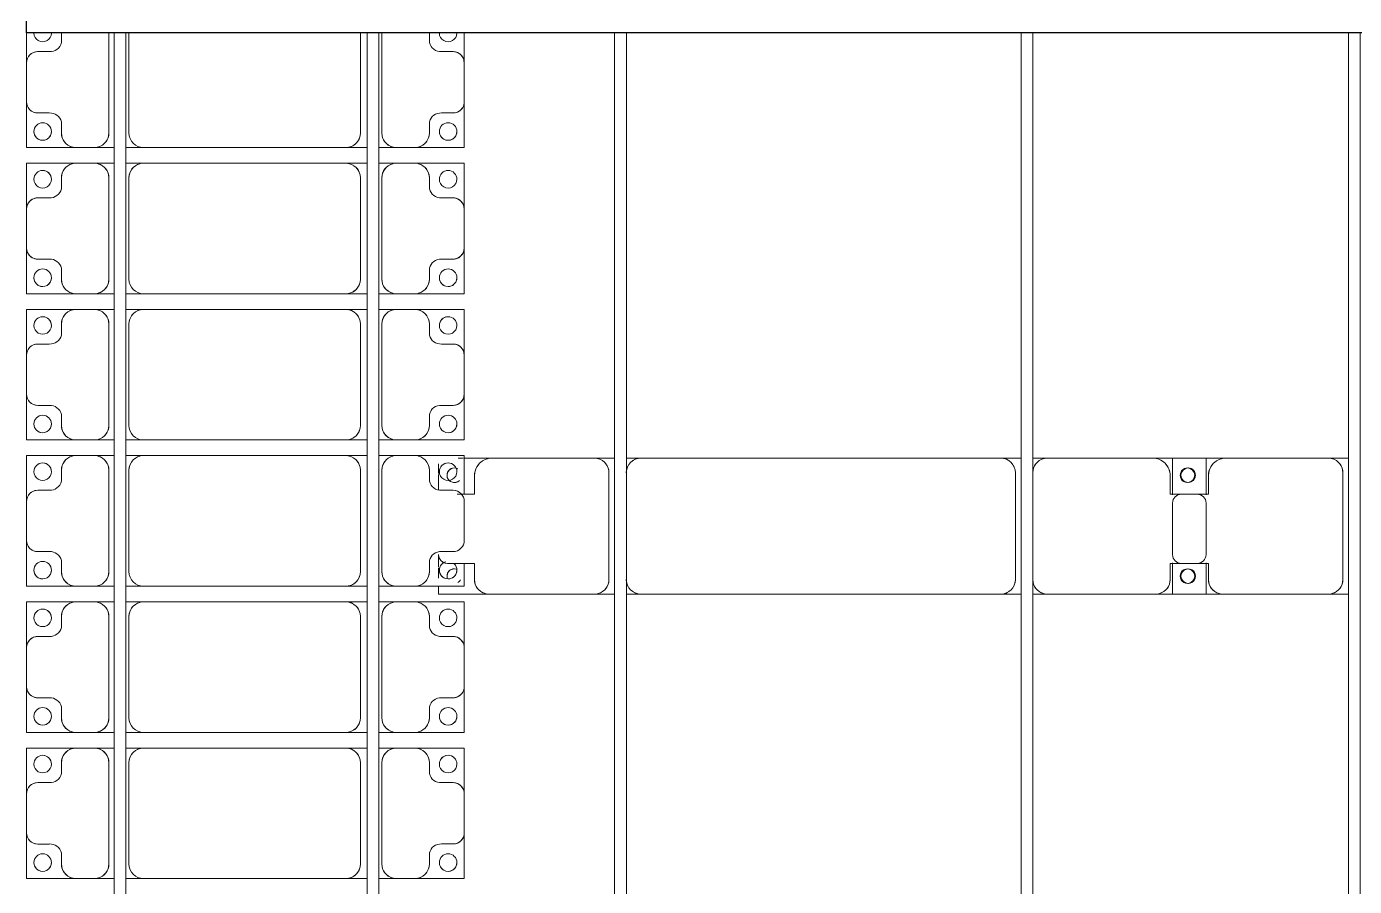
# Model space of a CAD drawing. Header units: millimetres. Extents: x -248177 to 167033, y 156986 to 268923.
# Drawn here: x -241154 to -236613, y 225500 to 228441 of the extents above; entities that cross this region are included whole.
import ezdxf

# ---------------------------------------------------------------- set-up
doc = ezdxf.new("R2010")
doc.units = ezdxf.units.MM
for name, color, linetype, lineweight in [('A-DETL-MBND', 5, 'Continuous', 9), ('A-GENM', 13, 'Continuous', 9), ('S-BEAM', 12, 'Continuous', 9)]:
    doc.layers.add(name, color=color, linetype=linetype, lineweight=lineweight)

# ---------------------------------------------------------------- blocks, each defined once
blk = doc.blocks.new('Dai phaodi lai - DẢI PHAO ĐI LẠI-17681-BỐ TRÍ KHUNG KẾT CẤU BÈ PIN 02')
at = {"layer": 'A-GENM', "color": 7}
for p, q in [((6331.2, 748.4), (6433.1, 748.4)), ((6433.1, 748.4), (6331.2, 748.4)), ((6566.9, 748.4), (6433.1, 748.4)), ((6566.9, 748.4), (6723.2, 748.4)), ((6723.2, 748.4), (6566.9, 748.4)), ((6723.2, 748.4), (6723.2, 579.3)), ((6723.2, 579.3), (6723.2, 748.4)), ((6776.8, 748.4), (6933.1, 748.4)), ((6776.8, 579.3), (6776.8, 748.4)), ((6776.8, 748.4), (6776.8, 579.3)), ((6933.1, 748.4), (6776.8, 748.4)), ((7066.9, 748.4), (6933.1, 748.4)), ((7066.9, 748.4), (7223.2, 748.4)), ((7223.2, 748.4), (7066.9, 748.4)), ((7223.2, 748.4), (7223.2, 579.3)), ((7223.2, 579.3), (7223.2, 748.4)), ((7276.8, 748.4), (7433.1, 748.4)), ((7276.8, 579.3), (7276.8, 748.4)), ((7276.8, 748.4), (7276.8, 579.3)), ((7433.1, 748.4), (7276.8, 748.4)), ((7566.9, 748.4), (7433.1, 748.4)), ((7566.9, 748.4), (7723.2, 748.4)), ((7723.2, 748.4), (7566.9, 748.4)), ((7723.2, 748.4), (7723.2, 579.3)), ((7723.2, 579.3), (7723.2, 748.4)), ((7776.8, 748.4), (7908.8, 748.4)), ((7776.8, 579.3), (7776.8, 748.4)), ((7776.8, 748.4), (7776.8, 579.3)), ((7908.8, 748.4), (7776.8, 748.4)), ((8066.9, 748.4), (7933.1, 748.4)), ((8145.2, 748.4), (8223.2, 748.4)), ((8223.2, 748.4), (8145.2, 748.4)), ((8223.2, 748.4), (8223.2, 579.3)), ((8223.2, 579.3), (8223.2, 748.4)), ((8276.8, 748.4), (8433.1, 748.4)), ((8276.8, 579.3), (8276.8, 748.4)), ((8276.8, 748.4), (8276.8, 579.3)), ((8433.1, 748.4), (8276.8, 748.4)), ((8566.9, 748.4), (8433.1, 748.4)), ((8566.9, 748.4), (8723.2, 748.4)), ((8723.2, 748.4), (8566.9, 748.4)), ((8723.2, 748.4), (8723.2, 579.3)), ((8723.2, 579.3), (8723.2, 748.4)), ((8776.8, 748.4), (8933.1, 748.4)), ((8776.8, 579.3), (8776.8, 748.4)), ((8776.8, 748.4), (8776.8, 579.3)), ((8933.1, 748.4), (8776.8, 748.4)), ((9066.9, 748.4), (8933.1, 748.4)), ((9066.9, 748.4), (9223.2, 748.4)), ((9223.2, 748.4), (9066.9, 748.4)), ((9223.2, 748.4), (9223.2, 579.3)), ((9223.2, 579.3), (9223.2, 748.4)), ((6395.1, 710.4), (6395.1, 670.7)), ((6604.9, 670.7), (6604.9, 710.4)), ((6895.1, 710.4), (6895.1, 670.7)), ((7104.9, 670.7), (7104.9, 710.4)), ((7395.1, 710.4), (7395.1, 670.7)), ((7604.9, 670.7), (7604.9, 710.4)), ((7895.1, 710.4), (7895.1, 670.7)), ((8104.9, 670.7), (8104.9, 710.4)), ((8395.1, 710.4), (8395.1, 670.7)), ((8604.9, 670.7), (8604.9, 710.4)), ((8895.1, 710.4), (8895.1, 670.7)), ((9104.9, 670.7), (9104.9, 710.4)), ((6364.3, 629.3), (6331.2, 629.3)), ((6673.2, 629.3), (6635.7, 629.3)), ((6864.3, 629.3), (6826.8, 629.3)), ((7173.2, 629.3), (7135.7, 629.3)), ((7364.3, 629.3), (7326.8, 629.3)), ((7673.2, 629.3), (7635.7, 629.3)), ((7864.3, 629.3), (7826.8, 629.3)), ((8173.2, 629.3), (8135.7, 629.3)), ((8364.3, 629.3), (8326.8, 629.3)), ((8673.2, 629.3), (8635.7, 629.3)), ((8864.3, 629.3), (8826.8, 629.3)), ((9173.2, 629.3), (9135.7, 629.3)), ((6723.2, 516.7), (6723.2, 579.3)), ((6776.8, 579.3), (6776.8, 516.7)), ((7223.2, 516.7), (7223.2, 579.3)), ((7276.8, 579.3), (7276.8, 516.7)), ((7723.2, 516.7), (7723.2, 579.3)), ((7776.8, 579.3), (7776.8, 516.7)), ((8223.2, 516.7), (8223.2, 579.3)), ((8276.8, 579.3), (8276.8, 516.7)), ((8723.2, 516.7), (8723.2, 579.3)), ((8776.8, 579.3), (8776.8, 516.7)), ((9223.2, 516.7), (9223.2, 579.3)), ((6723.2, 516.7), (6723.2, 456.7)), ((6723.2, 516.7), (6723.2, 456.7)), ((6776.8, 456.7), (6776.8, 516.7)), ((6776.8, 456.7), (6776.8, 516.7)), ((7223.2, 516.7), (7223.2, 456.7)), ((7223.2, 516.7), (7223.2, 456.7)), ((7276.8, 456.7), (7276.8, 516.7)), ((7276.8, 456.7), (7276.8, 516.7)), ((7723.2, 516.7), (7723.2, 456.7)), ((7723.2, 516.7), (7723.2, 456.7)), ((7776.8, 456.7), (7776.8, 516.7)), ((7776.8, 456.7), (7776.8, 516.7)), ((8223.2, 516.7), (8223.2, 456.7)), ((8223.2, 516.7), (8223.2, 456.7)), ((8276.8, 456.7), (8276.8, 516.7)), ((8276.8, 456.7), (8276.8, 516.7)), ((8723.2, 516.7), (8723.2, 456.7)), ((8723.2, 516.7), (8723.2, 456.7)), ((8776.8, 456.7), (8776.8, 516.7)), ((8776.8, 456.7), (8776.8, 516.7)), ((9223.2, 516.7), (9223.2, 456.7)), ((9223.2, 516.7), (9223.2, 456.7)), ((6331.2, 466.7), (6673.2, 466.7)), ((6826.8, 466.7), (7173.2, 466.7)), ((7326.8, 466.7), (7673.2, 466.7)), ((7826.8, 466.7), (8173.2, 466.7)), ((8326.8, 466.7), (8673.2, 466.7)), ((8826.8, 466.7), (9173.2, 466.7)), ((6723.2, 416.7), (6723.2, 343.3)), ((6723.2, 416.7), (6723.2, 343.3)), ((6776.8, 343.3), (6776.8, 416.7)), ((6776.8, 343.3), (6776.8, 416.7)), ((7223.2, 416.7), (7223.2, 343.3)), ((7223.2, 416.7), (7223.2, 343.3)), ((7276.8, 343.3), (7276.8, 416.7)), ((7276.8, 343.3), (7276.8, 416.7)), ((7723.2, 416.7), (7723.2, 343.3)), ((7723.2, 416.7), (7723.2, 343.3)), ((7776.8, 343.3), (7776.8, 416.7)), ((7776.8, 343.3), (7776.8, 416.7)), ((8223.2, 416.7), (8223.2, 343.3)), ((8223.2, 416.7), (8223.2, 343.3)), ((8276.8, 343.3), (8276.8, 416.7)), ((8276.8, 343.3), (8276.8, 416.7)), ((8723.2, 416.7), (8723.2, 343.3)), ((8723.2, 416.7), (8723.2, 343.3)), ((8776.8, 343.3), (8776.8, 416.7)), ((8776.8, 343.3), (8776.8, 416.7)), ((9223.2, 416.7), (9223.2, 343.3)), ((9223.2, 416.7), (9223.2, 343.3)), ((6673.2, 393.3), (6331.2, 393.3)), ((7173.2, 393.3), (6826.8, 393.3)), ((7673.2, 393.3), (7326.8, 393.3)), ((8173.2, 393.3), (7826.8, 393.3)), ((8673.2, 393.3), (8326.8, 393.3)), ((9173.2, 393.3), (8826.8, 393.3)), ((6723.2, -348.3), (6723.2, 343.3)), ((6776.8, 343.3), (6776.8, -348.3)), ((7223.2, -348.3), (7223.2, 343.3)), ((7276.8, 343.3), (7276.8, -348.3)), ((7723.2, -348.3), (7723.2, 343.3)), ((7776.8, 343.3), (7776.8, -348.3)), ((8223.2, -348.3), (8223.2, 343.3)), ((8276.8, 343.3), (8276.8, -348.3)), ((8723.2, -348.3), (8723.2, 343.3)), ((8776.8, 343.3), (8776.8, -348.3)), ((9223.2, -348.3), (9223.2, 343.3)), ((6723.2, -348.3), (6723.2, -408.3)), ((6723.2, -348.3), (6723.2, -408.3)), ((6776.8, -408.3), (6776.8, -348.3)), ((6776.8, -408.3), (6776.8, -348.3)), ((7223.2, -348.3), (7223.2, -408.3)), ((7223.2, -348.3), (7223.2, -408.3)), ((7276.8, -408.3), (7276.8, -348.3)), ((7276.8, -408.3), (7276.8, -348.3)), ((7723.2, -348.3), (7723.2, -408.3)), ((7723.2, -348.3), (7723.2, -408.3)), ((7776.8, -408.3), (7776.8, -348.3)), ((7776.8, -408.3), (7776.8, -348.3)), ((8223.2, -348.3), (8223.2, -408.3)), ((8223.2, -348.3), (8223.2, -408.3)), ((8276.8, -408.3), (8276.8, -348.3)), ((8276.8, -408.3), (8276.8, -348.3)), ((8723.2, -348.3), (8723.2, -408.3)), ((8723.2, -348.3), (8723.2, -408.3)), ((8776.8, -408.3), (8776.8, -348.3)), ((8776.8, -408.3), (8776.8, -348.3)), ((9223.2, -348.3), (9223.2, -408.3)), ((9223.2, -348.3), (9223.2, -408.3)), ((6331.2, -398.3), (6673.2, -398.3)), ((6826.8, -398.3), (7173.2, -398.3)), ((7326.8, -398.3), (7673.2, -398.3)), ((7826.8, -398.3), (8173.2, -398.3)), ((8326.8, -398.3), (8673.2, -398.3)), ((8826.8, -398.3), (9173.2, -398.3)), ((6723.2, -448.3), (6723.2, -516.7)), ((6723.2, -448.3), (6723.2, -516.7)), ((6776.8, -516.7), (6776.8, -448.3)), ((6776.8, -516.7), (6776.8, -448.3)), ((7223.2, -448.3), (7223.2, -516.7)), ((7223.2, -448.3), (7223.2, -516.7)), ((7276.8, -516.7), (7276.8, -448.3)), ((7276.8, -516.7), (7276.8, -448.3)), ((7723.2, -448.3), (7723.2, -516.7)), ((7723.2, -448.3), (7723.2, -516.7)), ((7776.8, -516.7), (7776.8, -448.3)), ((7776.8, -516.7), (7776.8, -448.3)), ((8223.2, -448.3), (8223.2, -516.7)), ((8223.2, -448.3), (8223.2, -516.7)), ((8276.8, -516.7), (8276.8, -448.3)), ((8276.8, -516.7), (8276.8, -448.3)), ((8723.2, -448.3), (8723.2, -516.7)), ((8723.2, -448.3), (8723.2, -516.7)), ((8776.8, -516.7), (8776.8, -448.3)), ((8776.8, -516.7), (8776.8, -448.3)), ((9223.2, -448.3), (9223.2, -516.7)), ((9223.2, -448.3), (9223.2, -516.7)), ((6673.2, -466.7), (6331.2, -466.7)), ((7173.2, -466.7), (6826.8, -466.7)), ((7673.2, -466.7), (7326.8, -466.7)), ((8173.2, -466.7), (7826.8, -466.7)), ((8673.2, -466.7), (8326.8, -466.7)), ((9173.2, -466.7), (8826.8, -466.7)), ((6723.2, -579.3), (6723.2, -516.7)), ((6776.8, -516.7), (6776.8, -579.3)), ((7223.2, -579.3), (7223.2, -516.7)), ((7276.8, -516.7), (7276.8, -579.3)), ((7723.2, -579.3), (7723.2, -516.7)), ((7776.8, -516.7), (7776.8, -579.3)), ((8223.2, -579.3), (8223.2, -516.7)), ((8276.8, -516.7), (8276.8, -579.3)), ((8723.2, -579.3), (8723.2, -516.7)), ((8776.8, -516.7), (8776.8, -579.3)), ((9223.2, -579.3), (9223.2, -516.7)), ((6723.2, -579.3), (6723.2, -748.4)), ((6723.2, -748.4), (6723.2, -579.3)), ((6776.8, -748.4), (6776.8, -579.3)), ((6776.8, -579.3), (6776.8, -748.4)), ((7223.2, -579.3), (7223.2, -748.4)), ((7223.2, -748.4), (7223.2, -579.3)), ((7276.8, -748.4), (7276.8, -579.3)), ((7276.8, -579.3), (7276.8, -748.4)), ((7723.2, -579.3), (7723.2, -748.4)), ((7723.2, -748.4), (7723.2, -579.3)), ((7776.8, -748.4), (7776.8, -579.3)), ((7776.8, -579.3), (7776.8, -748.4)), ((8223.2, -579.3), (8223.2, -748.4)), ((8223.2, -748.4), (8223.2, -579.3)), ((8276.8, -748.4), (8276.8, -579.3)), ((8276.8, -579.3), (8276.8, -748.4)), ((8723.2, -579.3), (8723.2, -748.4)), ((8723.2, -748.4), (8723.2, -579.3)), ((8776.8, -748.4), (8776.8, -579.3)), ((8776.8, -579.3), (8776.8, -748.4)), ((9223.2, -579.3), (9223.2, -748.4)), ((9223.2, -748.4), (9223.2, -579.3)), ((6331.2, -629.3), (6364.3, -629.3)), ((6635.7, -629.3), (6673.2, -629.3)), ((6826.8, -629.3), (6864.3, -629.3)), ((7135.7, -629.3), (7173.2, -629.3)), ((7326.8, -629.3), (7364.3, -629.3)), ((7635.7, -629.3), (7673.2, -629.3)), ((7826.8, -629.3), (7864.3, -629.3)), ((8135.7, -629.3), (8173.2, -629.3)), ((8326.8, -629.3), (8364.3, -629.3)), ((8635.7, -629.3), (8673.2, -629.3)), ((8826.8, -629.3), (8864.3, -629.3)), ((9135.7, -629.3), (9173.2, -629.3)), ((6395.1, -670.7), (6395.1, -710.4)), ((6604.9, -710.4), (6604.9, -670.7)), ((6895.1, -670.7), (6895.1, -710.4)), ((7104.9, -710.4), (7104.9, -670.7)), ((7395.1, -670.7), (7395.1, -710.4)), ((7604.9, -710.4), (7604.9, -670.7)), ((7895.1, -670.7), (7895.1, -710.4)), ((8104.9, -710.4), (8104.9, -670.7)), ((8395.1, -670.7), (8395.1, -710.4)), ((8604.9, -710.4), (8604.9, -670.7)), ((8895.1, -670.7), (8895.1, -710.4)), ((9104.9, -710.4), (9104.9, -670.7)), ((6433.1, -748.4), (6331.2, -748.4)), ((6331.2, -748.4), (6433.1, -748.4)), ((6433.1, -748.4), (6566.9, -748.4)), ((6723.2, -748.4), (6566.9, -748.4)), ((6566.9, -748.4), (6723.2, -748.4)), ((6933.1, -748.4), (6776.8, -748.4)), ((6776.8, -748.4), (6933.1, -748.4)), ((6933.1, -748.4), (7066.9, -748.4)), ((7223.2, -748.4), (7066.9, -748.4)), ((7066.9, -748.4), (7223.2, -748.4)), ((7433.1, -748.4), (7276.8, -748.4)), ((7276.8, -748.4), (7433.1, -748.4)), ((7433.1, -748.4), (7566.9, -748.4)), ((7723.2, -748.4), (7566.9, -748.4)), ((7566.9, -748.4), (7723.2, -748.4)), ((7933.1, -748.4), (7776.8, -748.4)), ((7776.8, -748.4), (7933.1, -748.4)), ((7933.1, -748.4), (8066.9, -748.4)), ((8223.2, -748.4), (8066.9, -748.4)), ((8066.9, -748.4), (8223.2, -748.4)), ((8433.1, -748.4), (8276.8, -748.4)), ((8276.8, -748.4), (8433.1, -748.4)), ((8433.1, -748.4), (8566.9, -748.4)), ((8723.2, -748.4), (8566.9, -748.4)), ((8566.9, -748.4), (8723.2, -748.4)), ((8933.1, -748.4), (8776.8, -748.4)), ((8776.8, -748.4), (8933.1, -748.4)), ((8933.1, -748.4), (9066.9, -748.4)), ((9223.2, -748.4), (9066.9, -748.4)), ((9066.9, -748.4), (9223.2, -748.4))]:
    blk.add_line(p, q, dxfattribs=at)
for centre, radius, start, end in [((6433.1, 710.4), 38, 90, 180), ((6433.1, 710.4), 38, 90, 180), ((6433.1, 710.4), 38, 120, 180), ((6433.1, 710.4), 38, 120, 180), ((6433.1, 710.4), 38, 90, 105), ((6433.1, 710.4), 38, 90, 105), ((6566.9, 710.4), 38, 360, 90), ((6566.9, 710.4), 38, 75, 90), ((6566.9, 710.4), 38, 360, 90), ((6566.9, 710.4), 38, 75, 90), ((6566.9, 710.4), 38, 360, 60), ((6566.9, 710.4), 38, 0, 60), ((6933.1, 710.4), 38, 90, 180), ((6933.1, 710.4), 38, 90, 180), ((6933.1, 710.4), 38, 120, 180), ((6933.1, 710.4), 38, 120, 180), ((6933.1, 710.4), 38, 90, 105), ((6933.1, 710.4), 38, 90, 105), ((7066.9, 710.4), 38, 360, 90), ((7066.9, 710.4), 38, 75, 90), ((7066.9, 710.4), 38, 0, 90), ((7066.9, 710.4), 38, 75, 90), ((7066.9, 710.4), 38, 0, 60), ((7066.9, 710.4), 38, 0, 60), ((7433.1, 710.4), 38, 90, 180), ((7433.1, 710.4), 38, 90, 180), ((7433.1, 710.4), 38, 120, 180), ((7433.1, 710.4), 38, 120, 180), ((7433.1, 710.4), 38, 90, 105), ((7433.1, 710.4), 38, 90, 105), ((7566.9, 710.4), 38, 0, 90), ((7566.9, 710.4), 38, 75, 90), ((7566.9, 710.4), 38, 0, 90), ((7566.9, 710.4), 38, 75, 90), ((7566.9, 710.4), 38, 0, 60), ((7566.9, 710.4), 38, 0, 60), ((7933.1, 710.4), 38, 90, 180), ((7933.1, 710.4), 38, 135, 180), ((7933.1, 710.4), 38, 135, 180), ((8066.9, 710.4), 38, 360, 90), ((8433.1, 710.4), 38, 90, 180), ((8433.1, 710.4), 38, 90, 180), ((8433.1, 710.4), 38, 120, 180), ((8433.1, 710.4), 38, 120, 180), ((8433.1, 710.4), 38, 90, 105), ((8433.1, 710.4), 38, 90, 105), ((8566.9, 710.4), 38, 360, 90), ((8566.9, 710.4), 38, 75, 90), ((8566.9, 710.4), 38, 360, 90), ((8566.9, 710.4), 38, 75, 90), ((8566.9, 710.4), 38, 360, 60), ((8566.9, 710.4), 38, 0, 60), ((8933.1, 710.4), 38, 90, 180), ((8933.1, 710.4), 38, 90, 180), ((8933.1, 710.4), 38, 120, 180), ((8933.1, 710.4), 38, 120, 180), ((8933.1, 710.4), 38, 90, 105), ((8933.1, 710.4), 38, 90, 105), ((9066.9, 710.4), 38, 0, 90), ((9066.9, 710.4), 38, 75, 90), ((9066.9, 710.4), 38, 0, 90), ((9066.9, 710.4), 38, 75, 90), ((9066.9, 710.4), 38, 0, 60), ((9066.9, 710.4), 38, 0, 60), ((6331.6, 693.3), 30, 270, 90), ((6331.6, 693.3), 30, 270, 90), ((6668.4, 693.3), 30, 90, 270), ((6668.4, 693.3), 30, 90, 270), ((6668.4, 693.3), 30, 270, 90), ((6668.4, 693.3), 30, 0, 90), ((6668.4, 693.3), 30, 270, 345), ((6831.6, 693.3), 30, 90, 270), ((6831.6, 693.3), 30, 90, 180), ((6831.6, 693.3), 30, 195, 270), ((6831.6, 693.3), 30, 270, 90), ((6831.6, 693.3), 30, 270, 90), ((7168.4, 693.3), 30, 90, 270), ((7168.4, 693.3), 30, 90, 270), ((7168.4, 693.3), 30, 270, 90), ((7168.4, 693.3), 30, 0, 90), ((7168.4, 693.3), 30, 270, 345), ((7331.6, 693.3), 30, 90, 270), ((7331.6, 693.3), 30, 90, 180), ((7331.6, 693.3), 30, 195, 270), ((7331.6, 693.3), 30, 270, 90), ((7331.6, 693.3), 30, 270, 90), ((7668.4, 693.3), 30, 90, 270), ((7668.4, 693.3), 30, 90, 270), ((7668.4, 693.3), 30, 270, 90), ((7668.4, 693.3), 30, 0, 90), ((7668.4, 693.3), 30, 270, 345), ((7831.6, 693.3), 30, 90, 270), ((7831.6, 693.3), 30, 90, 180), ((7831.6, 693.3), 30, 195, 270), ((7831.6, 693.3), 30, 270, 90), ((7831.6, 693.3), 30, 270, 90), ((8168.4, 693.3), 30, 195, 270), ((8168.4, 693.3), 30, 195, 270), ((8168.4, 693.3), 30, 90, 135), ((8168.4, 693.3), 30, 90, 135), ((8168.4, 693.3), 30, 270, 90), ((8168.4, 693.3), 30, 0, 90), ((8168.4, 693.3), 30, 270, 345), ((8331.6, 693.3), 30, 90, 270), ((8331.6, 693.3), 30, 90, 180), ((8331.6, 693.3), 30, 195, 270), ((8331.6, 693.3), 30, 270, 90), ((8331.6, 693.3), 30, 270, 90), ((8668.4, 693.3), 30, 90, 270), ((8668.4, 693.3), 30, 90, 270), ((8668.4, 693.3), 30, 270, 90), ((8668.4, 693.3), 30, 0, 90), ((8668.4, 693.3), 30, 270, 345), ((8831.6, 693.3), 30, 90, 270), ((8831.6, 693.3), 30, 90, 180), ((8831.6, 693.3), 30, 195, 270), ((8831.6, 693.3), 30, 270, 90), ((8831.6, 693.3), 30, 270, 90), ((9168.4, 693.3), 30, 90, 270), ((9168.4, 693.3), 30, 90, 270), ((9168.4, 693.3), 30, 270, 90), ((9168.4, 693.3), 30, 0, 90), ((9168.4, 693.3), 30, 270, 345), ((6355.2, 668.2), 40, 283.1885, 3.5081), ((6644.8, 668.2), 40, 176.4919, 256.8115), ((6855.2, 668.2), 40, 283.1885, 3.5081), ((7144.8, 668.2), 40, 176.4919, 256.8115), ((7355.2, 668.2), 40, 283.1885, 3.5081), ((7644.8, 668.2), 40, 176.4919, 256.8115), ((7855.2, 668.2), 40, 283.1885, 3.5081), ((8144.8, 668.2), 40, 176.4919, 256.8115), ((8355.2, 668.2), 40, 283.1885, 3.5081), ((8644.8, 668.2), 40, 176.4919, 256.8115), ((8855.2, 668.2), 40, 283.1885, 3.5081), ((9144.8, 668.2), 40, 176.4919, 256.8115), ((6673.2, 579.3), 50, 0, 90), ((6673.2, 579.3), 50, 15, 90), ((6826.8, 579.3), 50, 90, 180), ((6826.8, 579.3), 50, 90, 165), ((7173.2, 579.3), 50, 0, 90), ((7173.2, 579.3), 50, 15, 90), ((7326.8, 579.3), 50, 90, 180), ((7326.8, 579.3), 50, 90, 165), ((7673.2, 579.3), 50, 0, 90), ((7673.2, 579.3), 50, 15, 90), ((7826.8, 579.3), 50, 90, 180), ((7826.8, 579.3), 50, 90, 165), ((8173.2, 579.3), 50, 0, 90), ((8173.2, 579.3), 50, 15, 90), ((8326.8, 579.3), 50, 90, 180), ((8326.8, 579.3), 50, 90, 165), ((8673.2, 579.3), 50, 0, 90), ((8673.2, 579.3), 50, 15, 90), ((8826.8, 579.3), 50, 90, 180), ((8826.8, 579.3), 50, 90, 165), ((9173.2, 579.3), 50, 0, 90), ((9173.2, 579.3), 50, 15, 90), ((6673.2, 516.7), 50, 270, 0), ((6673.2, 516.7), 50, 270, 345), ((6826.8, 516.7), 50, 180, 270), ((6826.8, 516.7), 50, 195, 270), ((7173.2, 516.7), 50, 270, 0), ((7173.2, 516.7), 50, 270, 345), ((7326.8, 516.7), 50, 180, 270), ((7326.8, 516.7), 50, 195, 270), ((7673.2, 516.7), 50, 270, 0), ((7673.2, 516.7), 50, 270, 345), ((7826.8, 516.7), 50, 180, 270), ((7826.8, 516.7), 50, 195, 270), ((8173.2, 516.7), 50, 270, 0), ((8173.2, 516.7), 50, 270, 345), ((8326.8, 516.7), 50, 180, 270), ((8326.8, 516.7), 50, 195, 270), ((8673.2, 516.7), 50, 270, 0), ((8673.2, 516.7), 50, 270, 345), ((8826.8, 516.7), 50, 180, 270), ((8826.8, 516.7), 50, 195, 270), ((9173.2, 516.7), 50, 270, 0), ((9173.2, 516.7), 50, 270, 345), ((6673.2, 343.3), 50, 360, 90), ((6673.2, 343.3), 50, 360, 75), ((6826.8, 343.3), 50, 90, 180), ((6826.8, 343.3), 50, 150, 180), ((6826.8, 343.3), 50, 105, 135), ((7173.2, 343.3), 50, 360, 90), ((7173.2, 343.3), 50, 360, 75), ((7326.8, 343.3), 50, 90, 180), ((7326.8, 343.3), 50, 150, 180), ((7326.8, 343.3), 50, 105, 135), ((7673.2, 343.3), 50, 360, 90), ((7673.2, 343.3), 50, 360, 75), ((7826.8, 343.3), 50, 90, 180), ((7826.8, 343.3), 50, 150, 180), ((7826.8, 343.3), 50, 105, 135), ((8173.2, 343.3), 50, 360, 90), ((8173.2, 343.3), 50, 360, 75), ((8326.8, 343.3), 50, 90, 180), ((8326.8, 343.3), 50, 150, 180), ((8326.8, 343.3), 50, 105, 135), ((8673.2, 343.3), 50, 360, 90), ((8673.2, 343.3), 50, 360, 75), ((8826.8, 343.3), 50, 90, 180), ((8826.8, 343.3), 50, 150, 180), ((8826.8, 343.3), 50, 105, 135), ((9173.2, 343.3), 50, 360, 90), ((9173.2, 343.3), 50, 360, 75), ((6673.2, -348.3), 50, 270, 360), ((6673.2, -348.3), 50, 270, 360), ((6826.8, -348.3), 50, 180, 270), ((6826.8, -348.3), 50, 195, 270), ((7173.2, -348.3), 50, 270, 360), ((7173.2, -348.3), 50, 270, 360), ((7326.8, -348.3), 50, 180, 270), ((7326.8, -348.3), 50, 195, 270), ((7673.2, -348.3), 50, 270, 360), ((7673.2, -348.3), 50, 270, 360), ((7826.8, -348.3), 50, 180, 270), ((7826.8, -348.3), 50, 195, 270), ((8173.2, -348.3), 50, 270, 360), ((8173.2, -348.3), 50, 270, 360), ((8326.8, -348.3), 50, 180, 270), ((8326.8, -348.3), 50, 195, 270), ((8673.2, -348.3), 50, 270, 0), ((8673.2, -348.3), 50, 270, 360), ((8826.8, -348.3), 50, 180, 270), ((8826.8, -348.3), 50, 195, 270), ((9173.2, -348.3), 50, 270, 360), ((9173.2, -348.3), 50, 270, 360), ((6673.2, -516.7), 50, 360, 90), ((6673.2, -516.7), 50, 15, 90), ((6826.8, -516.7), 50, 90, 180), ((6826.8, -516.7), 50, 90, 165), ((7173.2, -516.7), 50, 360, 90), ((7173.2, -516.7), 50, 15, 90), ((7326.8, -516.7), 50, 90, 180), ((7326.8, -516.7), 50, 90, 165), ((7673.2, -516.7), 50, 360, 90), ((7673.2, -516.7), 50, 15, 90), ((7826.8, -516.7), 50, 90, 180), ((7826.8, -516.7), 50, 90, 165), ((8173.2, -516.7), 50, 360, 90), ((8173.2, -516.7), 50, 15, 90), ((8326.8, -516.7), 50, 90, 180), ((8326.8, -516.7), 50, 90, 165), ((8673.2, -516.7), 50, 360, 90), ((8673.2, -516.7), 50, 15, 90), ((8826.8, -516.7), 50, 90, 180), ((8826.8, -516.7), 50, 90, 165), ((9173.2, -516.7), 50, 360, 90), ((9173.2, -516.7), 50, 15, 90), ((6673.2, -579.3), 50, 270, 360), ((6826.8, -579.3), 50, 180, 270), ((7173.2, -579.3), 50, 270, 360), ((7326.8, -579.3), 50, 180, 270), ((7673.2, -579.3), 50, 270, 360), ((7826.8, -579.3), 50, 180, 270), ((8173.2, -579.3), 50, 270, 360), ((8326.8, -579.3), 50, 180, 270), ((8673.2, -579.3), 50, 270, 360), ((8826.8, -579.3), 50, 180, 270), ((9173.2, -579.3), 50, 270, 360), ((6355.2, -668.2), 40, 356.4919, 76.8115), ((6644.8, -668.2), 40, 103.1885, 183.5081), ((6673.2, -579.3), 50, 270, 345), ((6826.8, -579.3), 50, 195, 270), ((6855.2, -668.2), 40, 356.4919, 76.8115), ((7144.8, -668.2), 40, 103.1885, 183.5081), ((7173.2, -579.3), 50, 270, 345), ((7326.8, -579.3), 50, 195, 270), ((7355.2, -668.2), 40, 356.4919, 76.8115), ((7644.8, -668.2), 40, 103.1885, 183.5081), ((7673.2, -579.3), 50, 270, 345), ((7826.8, -579.3), 50, 195, 270), ((7855.2, -668.2), 40, 356.4919, 76.8115), ((8144.8, -668.2), 40, 103.1885, 183.5081), ((8173.2, -579.3), 50, 270, 345), ((8326.8, -579.3), 50, 195, 270), ((8355.2, -668.2), 40, 356.4919, 76.8115), ((8644.8, -668.2), 40, 103.1885, 183.5081), ((8673.2, -579.3), 50, 270, 345), ((8826.8, -579.3), 50, 195, 270), ((8855.2, -668.2), 40, 356.4919, 76.8115), ((9144.8, -668.2), 40, 103.1885, 183.5081), ((9173.2, -579.3), 50, 270, 345), ((6331.6, -693.3), 30, 270, 90), ((6331.6, -693.3), 30, 270, 90), ((6668.4, -693.3), 30, 90, 270), ((6668.4, -693.3), 30, 90, 270), ((6668.4, -693.3), 30, 270, 90), ((6668.4, -693.3), 30, 15, 90), ((6831.6, -693.3), 30, 90, 270), ((6831.6, -693.3), 30, 90, 165), ((6831.6, -693.3), 30, 270, 90), ((6831.6, -693.3), 30, 270, 90), ((7168.4, -693.3), 30, 90, 270), ((7168.4, -693.3), 30, 90, 270), ((7168.4, -693.3), 30, 270, 90), ((7168.4, -693.3), 30, 15, 90), ((7331.6, -693.3), 30, 90, 270), ((7331.6, -693.3), 30, 90, 165), ((7331.6, -693.3), 30, 270, 90), ((7331.6, -693.3), 30, 270, 90), ((7668.4, -693.3), 30, 90, 270), ((7668.4, -693.3), 30, 90, 270), ((7668.4, -693.3), 30, 270, 90), ((7668.4, -693.3), 30, 15, 90), ((7831.6, -693.3), 30, 90, 270), ((7831.6, -693.3), 30, 90, 165), ((7831.6, -693.3), 30, 270, 90), ((7831.6, -693.3), 30, 270, 90), ((8168.4, -693.3), 30, 90, 270), ((8168.4, -693.3), 30, 90, 270), ((8168.4, -693.3), 30, 270, 90), ((8168.4, -693.3), 30, 15, 90), ((8331.6, -693.3), 30, 90, 270), ((8331.6, -693.3), 30, 90, 165), ((8331.6, -693.3), 30, 270, 90), ((8331.6, -693.3), 30, 270, 90), ((8668.4, -693.3), 30, 90, 270), ((8668.4, -693.3), 30, 90, 270), ((8668.4, -693.3), 30, 270, 90), ((8668.4, -693.3), 30, 15, 90), ((8831.6, -693.3), 30, 90, 270), ((8831.6, -693.3), 30, 90, 165), ((8831.6, -693.3), 30, 270, 90), ((8831.6, -693.3), 30, 270, 90), ((9168.4, -693.3), 30, 90, 270), ((9168.4, -693.3), 30, 90, 270), ((9168.4, -693.3), 30, 270, 90), ((9168.4, -693.3), 30, 15, 90), ((6433.1, -710.4), 38, 180, 270), ((6433.1, -710.4), 38, 180, 240), ((6433.1, -710.4), 38, 180, 270), ((6433.1, -710.4), 38, 180, 240), ((6566.9, -710.4), 38, 270, 360), ((6566.9, -710.4), 38, 270, 360), ((6566.9, -710.4), 38, 300, 360), ((6566.9, -710.4), 38, 300, 360), ((6668.4, -693.3), 30, 270, 360), ((6831.6, -693.3), 30, 180, 270), ((6933.1, -710.4), 38, 180, 270), ((6933.1, -710.4), 38, 180, 240), ((6933.1, -710.4), 38, 180, 270), ((6933.1, -710.4), 38, 180, 240), ((7066.9, -710.4), 38, 270, 360), ((7066.9, -710.4), 38, 270, 360), ((7066.9, -710.4), 38, 300, 360), ((7066.9, -710.4), 38, 300, 360), ((7168.4, -693.3), 30, 270, 360), ((7331.6, -693.3), 30, 180, 270), ((7433.1, -710.4), 38, 180, 270), ((7433.1, -710.4), 38, 180, 240), ((7433.1, -710.4), 38, 180, 270), ((7433.1, -710.4), 38, 180, 240), ((7566.9, -710.4), 38, 270, 360), ((7566.9, -710.4), 38, 270, 360), ((7566.9, -710.4), 38, 300, 360), ((7566.9, -710.4), 38, 300, 360), ((7668.4, -693.3), 30, 270, 360), ((7831.6, -693.3), 30, 180, 270), ((7933.1, -710.4), 38, 180, 270), ((7933.1, -710.4), 38, 180, 240), ((7933.1, -710.4), 38, 180, 270), ((7933.1, -710.4), 38, 180, 240), ((8066.9, -710.4), 38, 270, 360), ((8066.9, -710.4), 38, 270, 360), ((8066.9, -710.4), 38, 300, 360), ((8066.9, -710.4), 38, 300, 360), ((8168.4, -693.3), 30, 270, 360), ((8331.6, -693.3), 30, 180, 270), ((8433.1, -710.4), 38, 180, 270), ((8433.1, -710.4), 38, 180, 240), ((8433.1, -710.4), 38, 180, 270), ((8433.1, -710.4), 38, 180, 240), ((8566.9, -710.4), 38, 270, 360), ((8566.9, -710.4), 38, 270, 360), ((8566.9, -710.4), 38, 300, 360), ((8566.9, -710.4), 38, 300, 360), ((8668.4, -693.3), 30, 270, 360), ((8831.6, -693.3), 30, 180, 270), ((8933.1, -710.4), 38, 180, 270), ((8933.1, -710.4), 38, 180, 240), ((8933.1, -710.4), 38, 180, 270), ((8933.1, -710.4), 38, 180, 240), ((9066.9, -710.4), 38, 270, 360), ((9066.9, -710.4), 38, 270, 360), ((9066.9, -710.4), 38, 300, 360), ((9066.9, -710.4), 38, 300, 360), ((9168.4, -693.3), 30, 270, 360), ((6433.1, -710.4), 38, 255, 270), ((6433.1, -710.4), 38, 255, 270), ((6566.9, -710.4), 38, 270, 285), ((6566.9, -710.4), 38, 270, 285), ((6933.1, -710.4), 38, 255, 270), ((6933.1, -710.4), 38, 255, 270), ((7066.9, -710.4), 38, 270, 285), ((7066.9, -710.4), 38, 270, 285), ((7433.1, -710.4), 38, 255, 270), ((7433.1, -710.4), 38, 255, 270), ((7566.9, -710.4), 38, 270, 285), ((7566.9, -710.4), 38, 270, 285), ((7933.1, -710.4), 38, 255, 270), ((7933.1, -710.4), 38, 255, 270), ((8066.9, -710.4), 38, 270, 285), ((8066.9, -710.4), 38, 270, 285), ((8433.1, -710.4), 38, 255, 270), ((8433.1, -710.4), 38, 255, 270), ((8566.9, -710.4), 38, 270, 285), ((8566.9, -710.4), 38, 270, 285), ((8933.1, -710.4), 38, 255, 270), ((8933.1, -710.4), 38, 255, 270), ((9066.9, -710.4), 38, 270, 285), ((9066.9, -710.4), 38, 270, 285)]:
    blk.add_arc(centre, radius, start, end, dxfattribs=at)
blk = doc.blocks.new('Dai phao do pin - DẢI PHAO ĐỠ PIN-V33-BỐ TRÍ KHUNG KẾT CẤU BÈ PIN 02')
at = {"layer": 'A-DETL-MBND', "color": 8}
for p, q in [((-1245.8, 241.6), (-1228.7, 241.6)), ((-1228.7, 241.6), (-1245.8, 241.6)), ((-1225.1, 241.6), (-1129.7, 241.6)), ((-1129.7, 241.6), (-1225.1, 241.6)), ((-779.7, 241.6), (-1129.7, 241.6)), ((-779.7, 241.6), (-710.3, 241.6)), ((-779.7, 241.6), (-710.3, 241.6)), ((-670.3, 241.6), (-620.3, 241.6)), ((-670.3, 241.6), (-620.3, 241.6)), ((610.3, 241.6), (-620.3, 241.6)), ((610.3, 241.6), (679.7, 241.6)), ((610.3, 241.6), (679.7, 241.6)), ((719.7, 241.6), (769.7, 241.6)), ((719.7, 241.6), (769.7, 241.6)), ((1129.7, 241.6), (769.7, 241.6)), ((1129.7, 241.6), (1312.2, 241.6)), ((1312.2, 241.6), (1129.7, 241.6)), ((1197.8, 241.6), (1380.3, 241.6)), ((1197.8, 116.2), (1197.8, 241.6)), ((1380.3, 241.6), (1197.8, 241.6)), ((1312.2, 241.6), (1312.2, 116.2)), ((1730.3, 241.6), (1380.3, 241.6)), ((1730.3, 241.6), (1799.7, 241.6)), ((1730.3, 241.6), (1799.7, 241.6)), ((-1312.2, 188.8), (-1312.2, 222.6)), ((-1312.2, 222.6), (-1312.2, 188.8)), ((-1312.2, 132.6), (-1312.2, 185.3)), ((-1312.2, 185.3), (-1312.2, 132.6)), ((-729.7, -173.4), (-729.7, 191.6)), ((660.3, -173.4), (660.3, 191.6)), ((1780.3, -173.4), (1780.3, 191.6)), ((-1189.7, 181.6), (-1189.7, 118.2)), ((1189.7, 118.2), (1189.7, 181.6)), ((1320.3, 181.6), (1320.3, 118.2)), ((-1189.7, 118.2), (-1249.1, 118.2)), ((1282.2, 118.2), (1189.7, 118.2)), ((1320.3, 118.2), (1227.8, 118.2)), ((1197.8, 88.2), (1197.8, -88.2)), ((1312.2, -88.2), (1312.2, 88.2)), ((-1312.2, -131.3), (-1312.2, -88.2)), ((-1312.2, -88.2), (-1312.2, -131.3)), ((-1312.2, -168.6), (-1312.2, -134.8)), ((-1312.2, -134.8), (-1312.2, -168.6)), ((-1282.2, -118.2), (-1189.7, -118.2)), ((-1189.7, -118.2), (-1189.7, -173.4)), ((1189.7, -173.4), (1189.7, -118.2)), ((1189.7, -118.2), (1282.2, -118.2)), ((1197.8, -223.4), (1197.8, -116.2)), ((1227.8, -118.2), (1320.3, -118.2)), ((1312.2, -116.2), (1312.2, -223.4)), ((1320.3, -118.2), (1320.3, -173.4)), ((-1312.2, -223.4), (-1312.2, -195.3)), ((-1312.2, -195.3), (-1312.2, -223.4)), ((-1139.7, -223.4), (-1312.2, -223.4)), ((-1312.2, -223.4), (-1139.7, -223.4)), ((-1139.7, -223.4), (-779.7, -223.4)), ((-710.3, -223.4), (-779.7, -223.4)), ((-710.3, -223.4), (-779.7, -223.4)), ((-620.3, -223.4), (-670.3, -223.4)), ((-620.3, -223.4), (-670.3, -223.4)), ((-620.3, -223.4), (610.3, -223.4)), ((679.7, -223.4), (610.3, -223.4)), ((679.7, -223.4), (610.3, -223.4)), ((769.7, -223.4), (719.7, -223.4)), ((769.7, -223.4), (719.7, -223.4)), ((769.7, -223.4), (1139.7, -223.4)), ((1312.2, -223.4), (1139.7, -223.4)), ((1139.7, -223.4), (1312.2, -223.4)), ((1370.3, -223.4), (1197.8, -223.4)), ((1197.8, -223.4), (1370.3, -223.4)), ((1370.3, -223.4), (1730.3, -223.4)), ((1799.7, -223.4), (1730.3, -223.4)), ((1799.7, -223.4), (1730.3, -223.4))]:
    blk.add_line(p, q, dxfattribs=at)
for centre, radius, start, end in [((-1129.7, 181.6), 60, 90, 180), ((-1129.7, 181.6), 60, 120, 180), ((-779.7, 191.6), 50, 360, 90), ((-779.7, 191.6), 50, 360, 75), ((-620.3, 191.6), 50, 90, 180), ((-620.3, 191.6), 50, 105, 135), ((610.3, 191.6), 50, 360, 90), ((610.3, 191.6), 50, 60, 90), ((769.7, 191.6), 50, 90, 180), ((769.7, 191.6), 50, 105, 180), ((1129.7, 181.6), 60, 360, 90), ((1129.7, 181.6), 60, 360, 60), ((1380.3, 181.6), 60, 90, 180), ((1380.3, 181.6), 60, 120, 180), ((1730.3, 191.6), 50, 360, 90), ((1730.3, 191.6), 50, 360, 75), ((-1258.6, 183.2), 25, 60, 180), ((-1258.6, 183.2), 25, 90, 180), ((-1258.6, 183.2), 25, 180, 315), ((-1258.6, 183.2), 25, 180, 300), ((-1258.6, 183.2), 25, 60, 75), ((-620.3, 191.6), 50, 150, 180), ((610.3, 191.6), 50, 15, 30), ((1248.6, 183.2), 25, 360, 180), ((1248.6, 183.2), 25, 180, 0), ((1248.6, 183.2), 25, 360, 165), ((1251.4, 183.2), 25, 0, 180), ((1251.4, 183.2), 25, 90, 180), ((1251.4, 183.2), 25, 180, 360), ((1251.4, 183.2), 25, 180, 300), ((1248.6, 183.2), 25, 210, 360), ((1251.4, 183.2), 25, 15, 75), ((1251.4, 183.2), 25, 330, 345), ((1227.8, 88.2), 30, 90, 180), ((1282.2, 88.2), 30, 360, 90), ((-1282.2, -88.2), 30, 180, 270), ((1227.8, -88.2), 30, 180, 270), ((1282.2, -88.2), 30, 270, 360), ((-1282.2, -88.2), 30, 195, 210), ((-1282.2, -88.2), 30, 195, 255), ((-1282.2, -88.2), 30, 195, 210), ((-1282.2, -88.2), 30, 225, 255), ((-1282.2, -88.2), 30, 225, 255), ((-1258.6, -161.8), 25, 75, 180), ((-1258.6, -161.8), 25, 90, 180), ((-1258.6, -161.8), 25, 180, 195), ((-1258.6, -161.8), 25, 180, 195), ((-1258.6, -161.8), 25, 300, 330), ((-1258.6, -161.8), 25, 300, 330), ((-1139.7, -173.4), 50, 180, 270), ((-1139.7, -173.4), 50, 180, 255), ((-779.7, -173.4), 50, 270, 360), ((-779.7, -173.4), 50, 285, 360), ((-620.3, -173.4), 50, 180, 270), ((-620.3, -173.4), 50, 180, 210), ((610.3, -173.4), 50, 270, 360), ((610.3, -173.4), 50, 330, 360), ((769.7, -173.4), 50, 180, 270), ((769.7, -173.4), 50, 180, 255), ((1139.7, -173.4), 50, 270, 360), ((1139.7, -173.4), 50, 285, 360), ((1248.6, -161.8), 25, 0, 180), ((1248.6, -161.8), 25, 180, 0), ((1248.6, -161.8), 25, 105, 165), ((1248.6, -161.8), 25, 195, 360), ((1251.4, -161.8), 25, 0, 180), ((1251.4, -161.8), 25, 105, 180), ((1251.4, -161.8), 25, 180, 0), ((1251.4, -161.8), 25, 180, 270), ((1248.6, -161.8), 25, 360, 75), ((1251.4, -161.8), 25, 15, 75), ((1251.4, -161.8), 25, 285, 345), ((1370.3, -173.4), 50, 180, 270), ((1370.3, -173.4), 50, 180, 255), ((1730.3, -173.4), 50, 270, 360), ((1730.3, -173.4), 50, 285, 360), ((-620.3, -173.4), 50, 240, 270), ((610.3, -173.4), 50, 285, 300)]:
    blk.add_arc(centre, radius, start, end, dxfattribs=at)
blk = doc.blocks.new('Dầm C52 - Dầm C52-24591-BỐ TRÍ KHUNG KẾT CẤU BÈ PIN 02')
at = {"layer": 'S-BEAM', "color": 1}
for p, q in [((14809.3, 20), (20769.3, 20)), ((20769.3, -20), (14809.3, -20))]:
    blk.add_line(p, q, dxfattribs=at)
blk = doc.blocks.new('Dầm C52 - Hộp 40x60-25240-BỐ TRÍ KHUNG KẾT CẤU BÈ PIN 02')
at = {"layer": 'S-BEAM', "color": 3, "lineweight": 25}
for p, q in [((-146419.4, -20), (-146419.4, 20)), ((146419.4, -20), (-146419.4, -20))]:
    blk.add_line(p, q, dxfattribs=at)
blk = doc.blocks.new('HOBANMONG_BEPIN 2_rvt-1-BỐ TRÍ KHUNG KẾT CẤU BÈ PIN 02')
at = {"layer": 'A-GENM', "lineweight": 9}
for name, p, rotation in [('Dai phaodi lai - DẢI PHAO ĐI LẠI-17681-BỐ TRÍ KHUNG KẾT CẤU BÈ PIN 02', (-240406, 234750.3), 270.0007586098934), ('Dai phao do pin - DẢI PHAO ĐỠ PIN-V33-BỐ TRÍ KHUNG KẾT CẤU BÈ PIN 02', (-238432.8, 226723.3), 0.0007586094741477002)]:
    blk.add_blockref(name, p, dxfattribs=dict(at, rotation=rotation))
at = {"layer": 'S-BEAM', "lineweight": 9}
for name, p, rotation in [('Dầm C52 - Dầm C52-24591-BỐ TRÍ KHUNG KẾT CẤU BÈ PIN 02', (-240834, 207649.8), 90.00075860989138), ('Dầm C52 - Dầm C52-24591-BỐ TRÍ KHUNG KẾT CẤU BÈ PIN 02', (-239969, 207649.8), 90.00075860989138), ('Dầm C52 - Dầm C52-24591-BỐ TRÍ KHUNG KẾT CẤU BÈ PIN 02', (-239122.8, 207649.8), 90.00075860989138), ('Dầm C52 - Dầm C52-24591-BỐ TRÍ KHUNG KẾT CẤU BÈ PIN 02', (-237732.8, 207649.8), 90.00075860989138), ('Dầm C52 - Dầm C52-24591-BỐ TRÍ KHUNG KẾT CẤU BÈ PIN 02', (-236612.8, 207649.8), 90.00075860989138), ('Dầm C52 - Hộp 40x60-25240-BỐ TRÍ KHUNG KẾT CẤU BÈ PIN 02', (-94734.9, 228441), 0.0007586094741477002)]:
    blk.add_blockref(name, p, dxfattribs=dict(at, rotation=rotation))

msp = doc.modelspace()

# ---------------------------------------------------------------- block references
at = {"lineweight": 5}
msp.add_blockref('HOBANMONG_BEPIN 2_rvt-1-BỐ TRÍ KHUNG KẾT CẤU BÈ PIN 02', (0, 0), dxfattribs=at)

doc.saveas('drawing.dxf')
